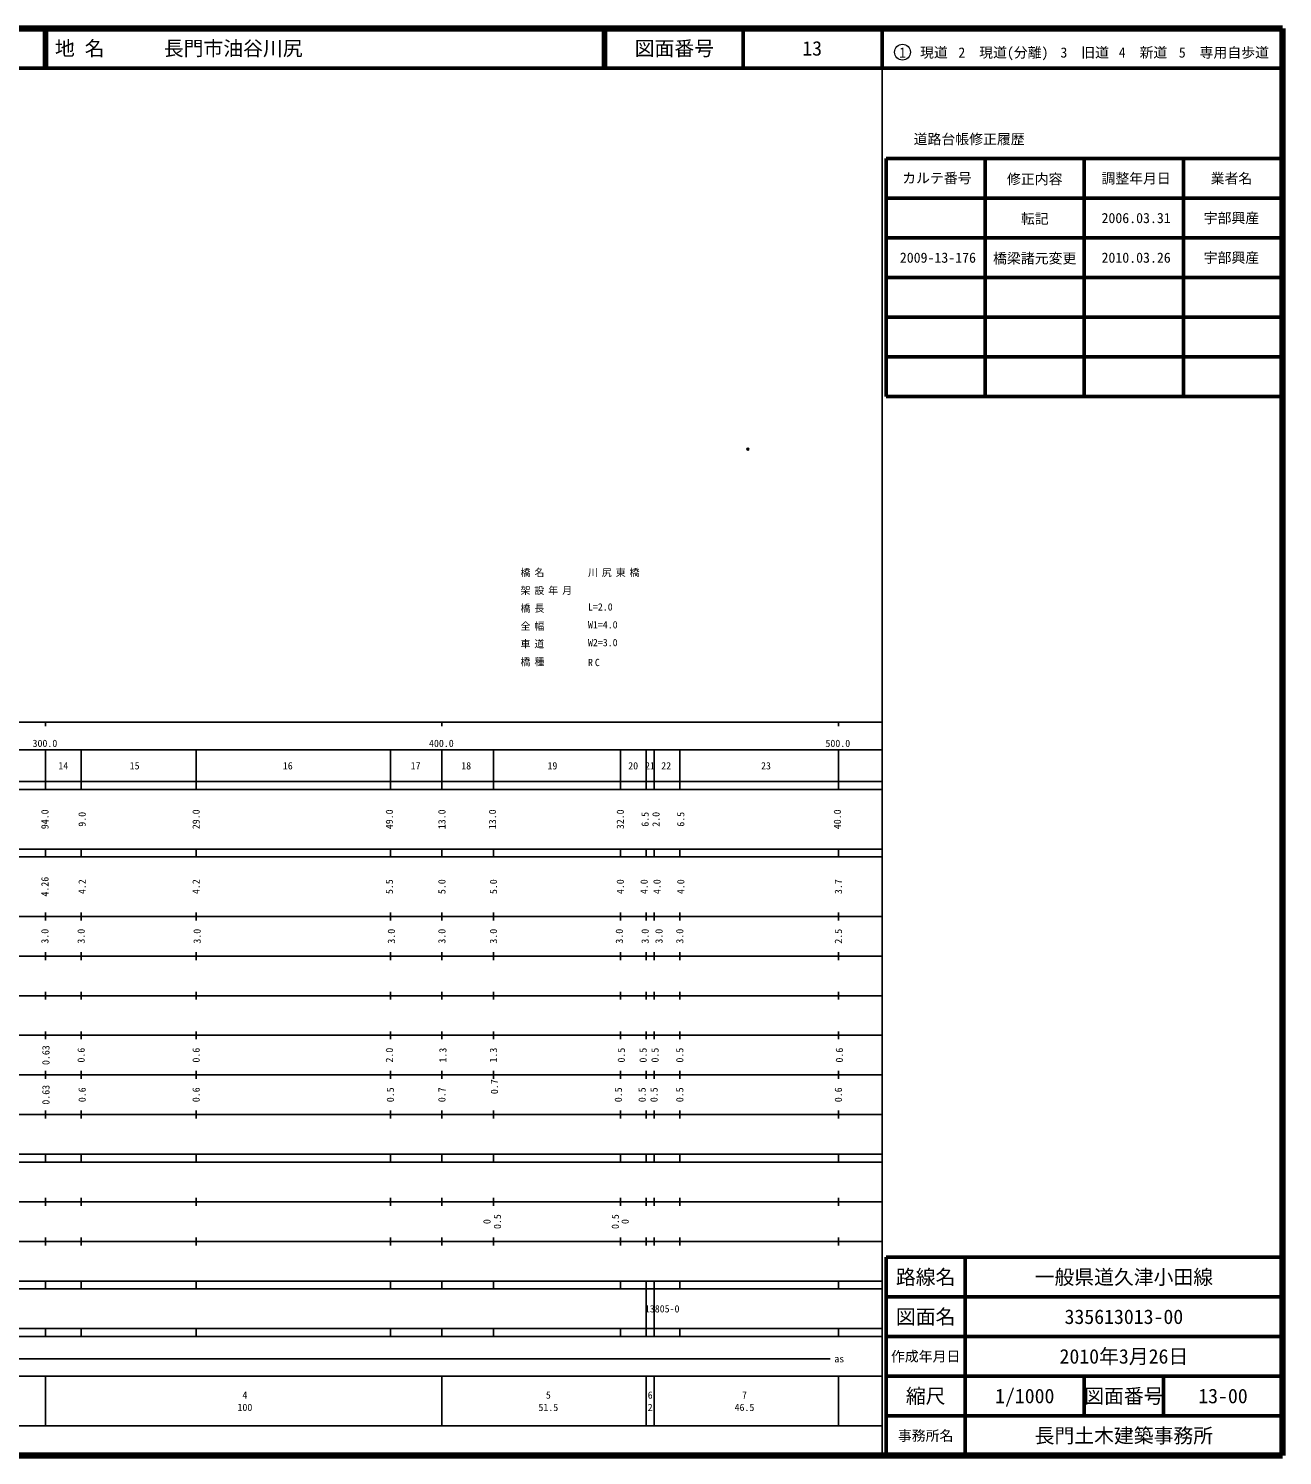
# Model space of a CAD drawing. Units: millimetres on the paper, with parts at other scales. Extents: x 40 to 680, y 20 to 380.
# Drawn here: x 363.7 to 680, y 20 to 380 of the extents above; entities that cross this region are included whole.
import ezdxf
from ezdxf.enums import TextEntityAlignment as Align

# ---------------------------------------------------------------- set-up
doc = ezdxf.new("R2010")
doc.units = ezdxf.units.MM
doc.header["$PDMODE"] = 32
doc.header["$PDSIZE"] = 0.5
doc.layers.add('M-OTRS', color=6, linetype='Continuous')
doc.layers.add('M-STR-HTXT', color=7, linetype='Continuous')
for name, color, linetype, lineweight in [('M-TTL', 2, 'Continuous', 140), ('M-TTL-BAND', 7, 'Continuous', 25), ('M-TTL-FRAM', 2, 'Continuous', 50), ('M-TTL-LINE', 7, 'Continuous', 50), ('M-TTL-TXT', 7, 'Continuous', 13)]:
    doc.layers.add(name, color=color, linetype=linetype, lineweight=lineweight)
doc.styles.add('ＭＳ ゴシック', font='')
doc.styles.get('ＭＳ ゴシック').set_extended_font_data('MS Gothic')

msp = doc.modelspace()

# ---------------------------------------------------------------- linework, layer by layer
at = {"layer": 'M-OTRS'}
msp.add_point((545.177, 273.908), dxfattribs=at)
at = {"layer": 'M-TTL'}
for p, q in [((680, 380), (40, 380)), ((680, 20), (680, 380)), ((40, 20), (680, 20))]:
    msp.add_line(p, q, dxfattribs=at)
at = {"layer": 'M-TTL-BAND'}
for p, q in [((579, 20), (579, 370)), ((40, 205), (579, 205)), ((368, 205), (368, 204)), ((468, 205), (468, 204)), ((568, 205), (568, 204)), ((68, 198), (579, 198)), ((368, 198), (368, 188)), ((377, 198), (377, 188)), ((406, 198), (406, 188)), ((455, 198), (455, 188)), ((468, 198), (468, 188)), ((481, 198), (481, 188)), ((513, 198), (513, 188)), ((519.5, 198), (519.5, 188)), ((521.5, 198), (521.5, 188)), ((528, 198), (528, 188)), ((568, 198), (568, 188)), ((40, 190), (579, 190)), ((40, 188), (579, 188)), ((40, 173), (579, 173)), ((368, 171), (368, 173)), ((377, 173), (377, 171)), ((406, 173), (406, 171)), ((455, 173), (455, 171)), ((468, 173), (468, 171)), ((481, 173), (481, 171)), ((513, 173), (513, 171)), ((519.5, 173), (519.5, 171)), ((521.5, 173), (521.5, 171)), ((528, 173), (528, 171)), ((568, 171), (568, 173)), ((40, 171), (579, 171)), ((40, 156), (579, 156)), ((368, 155), (368, 157)), ((377, 157), (377, 155)), ((406, 157), (406, 155)), ((455, 157), (455, 155)), ((468, 157), (468, 155)), ((481, 157), (481, 155)), ((513, 157), (513, 155)), ((519.5, 157), (519.5, 155)), ((521.5, 157), (521.5, 155)), ((528, 157), (528, 155)), ((568, 155), (568, 157)), ((46, 146), (579, 146)), ((368, 145), (368, 147)), ((377, 147), (377, 145)), ((406, 147), (406, 145)), ((455, 147), (455, 145)), ((468, 147), (468, 145)), ((481, 147), (481, 145)), ((513, 147), (513, 145)), ((519.5, 147), (519.5, 145)), ((521.5, 147), (521.5, 145)), ((528, 147), (528, 145)), ((568, 145), (568, 147)), ((368, 135), (368, 137)), ((377, 137), (377, 135)), ((406, 137), (406, 135)), ((455, 137), (455, 135)), ((468, 137), (468, 135)), ((481, 137), (481, 135)), ((513, 137), (513, 135)), ((519.5, 137), (519.5, 135)), ((521.5, 137), (521.5, 135)), ((528, 137), (528, 135)), ((568, 135), (568, 137)), ((52, 136), (579, 136)), ((46, 126), (579, 126)), ((368, 125), (368, 127)), ((377, 127), (377, 125)), ((406, 127), (406, 125)), ((455, 127), (455, 125)), ((468, 127), (468, 125)), ((481, 127), (481, 125)), ((513, 127), (513, 125)), ((519.5, 127), (519.5, 125)), ((521.5, 127), (521.5, 125)), ((528, 127), (528, 125)), ((568, 125), (568, 127)), ((52, 116), (579, 116)), ((368, 115), (368, 117)), ((377, 117), (377, 115)), ((406, 117), (406, 115)), ((455, 117), (455, 115)), ((468, 117), (468, 115)), ((481, 117), (481, 115)), ((513, 117), (513, 115)), ((519.5, 117), (519.5, 115)), ((521.5, 117), (521.5, 115)), ((528, 117), (528, 115)), ((568, 115), (568, 117)), ((46, 106), (579, 106)), ((368, 105), (368, 107)), ((377, 107), (377, 105)), ((406, 107), (406, 105)), ((455, 107), (455, 105)), ((468, 107), (468, 105)), ((481, 107), (481, 105)), ((513, 107), (513, 105)), ((519.5, 107), (519.5, 105)), ((521.5, 107), (521.5, 105)), ((528, 107), (528, 105)), ((568, 105), (568, 107)), ((40, 96), (579, 96)), ((40, 94), (579, 94)), ((368, 94), (368, 96)), ((377, 96), (377, 94)), ((406, 96), (406, 94)), ((455, 96), (455, 94)), ((468, 96), (468, 94)), ((481, 96), (481, 94)), ((513, 96), (513, 94)), ((519.5, 96), (519.5, 94)), ((521.5, 96), (521.5, 94)), ((528, 96), (528, 94)), ((568, 94), (568, 96)), ((49, 84), (579, 84)), ((368, 83), (368, 85)), ((377, 85), (377, 83)), ((406, 85), (406, 83)), ((455, 85), (455, 83)), ((468, 85), (468, 83)), ((481, 85), (481, 83)), ((513, 85), (513, 83)), ((519.5, 85), (519.5, 83)), ((521.5, 85), (521.5, 83)), ((528, 85), (528, 83)), ((568, 83), (568, 85)), ((40, 74), (579, 74)), ((368, 73), (368, 75)), ((377, 75), (377, 73)), ((406, 75), (406, 73)), ((455, 75), (455, 73)), ((468, 75), (468, 73)), ((481, 75), (481, 73)), ((513, 75), (513, 73)), ((519.5, 75), (519.5, 73)), ((521.5, 75), (521.5, 73)), ((528, 75), (528, 73)), ((568, 73), (568, 75)), ((40, 64), (579, 64)), ((40, 62), (579, 62)), ((368, 62), (368, 64)), ((377, 64), (377, 62)), ((406, 64), (406, 62)), ((455, 64), (455, 62)), ((468, 64), (468, 62)), ((481, 64), (481, 62)), ((513, 64), (513, 62)), ((519.5, 64), (519.5, 52)), ((521.5, 64), (521.5, 52)), ((528, 64), (528, 62)), ((568, 62), (568, 64)), ((40, 52), (579, 52)), ((368, 50), (368, 52)), ((377, 52), (377, 50)), ((406, 52), (406, 50)), ((455, 52), (455, 50)), ((468, 52), (468, 50)), ((481, 52), (481, 50)), ((513, 52), (513, 50)), ((519.5, 52), (519.5, 50)), ((521.5, 52), (521.5, 50)), ((528, 52), (528, 50)), ((568, 50), (568, 52)), ((40, 50), (579, 50)), ((70.805, 44.406), (565.903, 44.406)), ((40, 40), (579, 40)), ((368, 40), (368, 27.5)), ((468, 40), (468, 27.5)), ((519.5, 40), (519.5, 27.5)), ((521.5, 40), (521.5, 27.5)), ((568, 40), (568, 27.5)), ((68, 27.5), (579, 27.5))]:
    msp.add_line(p, q, dxfattribs=at)
at = {"layer": 'M-TTL-FRAM'}
for p, q in [((580, 347.197), (580, 287.197)), ((580, 347.197), (680, 347.197)), ((580, 287.197), (680, 287.197)), ((680, 70), (580, 70)), ((580, 70), (580, 20))]:
    msp.add_line(p, q, dxfattribs=at)
at = {"layer": 'M-TTL-LINE'}
for p, q in [((367.75, 380), (367.75, 370)), ((368.25, 380), (368.25, 370)), ((508.747, 380), (508.747, 370)), ((509.247, 380), (509.247, 370)), ((543.997, 380), (543.997, 370)), ((579, 380), (579, 370)), ((40, 370), (680, 370)), ((605, 347.197), (605, 287.197)), ((630, 347.197), (630, 287.197)), ((655, 347.197), (655, 287.197)), ((580, 337.197), (680, 337.197)), ((580, 327.197), (680, 327.197)), ((580, 317.197), (680, 317.197)), ((580, 307.197), (680, 307.197)), ((580, 297.197), (680, 297.197)), ((600, 70), (600, 20)), ((680, 60), (580, 60)), ((680, 50), (580, 50)), ((680, 40), (580, 40)), ((630, 40), (630, 30)), ((650, 40), (650, 30)), ((680, 30), (580, 30))]:
    msp.add_line(p, q, dxfattribs=at)
at = {"layer": 'M-TTL-TXT'}
msp.add_circle((584.147, 374.034), 2, dxfattribs=at)

# ---------------------------------------------------------------- texts
at = {"layer": 'M-STR-HTXT', "style": 'ＭＳ ゴシック'}
for s, p in [('L=2.0', (504.817, 232.612)), ('W1=4.0', (504.817, 228.112)), ('W2=3.0', (504.817, 223.612))]:
    msp.add_text(s, height=1.833, dxfattribs=at).set_placement(p, align=Align.BOTTOM_LEFT)
at = {"layer": 'M-STR-HTXT', "char_height": 1.833, "attachment_point": 7, "style": 'ＭＳ ゴシック'}
for s, insert in [('\\T1.4;橋名', (487.817, 241.612)), ('\\T1.4;川尻東橋', (504.817, 241.612)), ('\\T1.4;架設年月', (487.817, 237.112)), ('\\T1.4;橋長', (487.817, 232.612)), ('\\T1.4;全幅', (487.817, 228.112)), ('\\T1.4;車道', (487.817, 223.612)), ('\\T1.4;橋種', (487.817, 219.112)), ('\\T1.4;RC', (504.817, 219.112))]:
    msp.add_mtext(s, dxfattribs=dict(at, insert=insert))
at = {"layer": 'M-TTL-BAND', "style": 'ＭＳ ゴシック'}
for s, p in [('300.0', (367.844, 198.195)), ('400.0', (467.844, 198.195)), ('500.0', (567.844, 198.195))]:
    msp.add_text(s, height=1.833, dxfattribs=at).set_placement(p, align=Align.BOTTOM_CENTER)
for s, p in [('14', (372.472, 194)), ('15', (390.472, 194)), ('16', (429.098, 194)), ('17', (461.349, 194)), ('18', (474.1, 194)), ('19', (495.85, 194)), ('20', (516.226, 194)), ('21', (520.464, 194)), ('22', (524.56, 194)), ('23', (549.727, 194)), ('13805-0', (523.543, 57)), ('as', (568.201, 44.406)), ('4', (418.288, 35.238)), ('5', (494.826, 35.238)), ('6', (520.512, 35.238)), ('7', (544.306, 35.238)), ('100', (418.288, 32.131)), ('51.5', (494.826, 32.131)), ('2', (520.512, 32.131)), ('46.5', (544.306, 32.131))]:
    msp.add_text(s, height=1.833, dxfattribs=at).set_placement(p, align=Align.MIDDLE_CENTER)
for s, p in [('94.0', (367.831, 180.5)), ('9.0', (377.216, 180.5)), ('29.0', (405.967, 180.5)), ('49.0', (454.719, 180.5)), ('13.0', (467.969, 180.5)), ('13.0', (480.72, 180.5)), ('32.0', (512.971, 180.5)), ('6.5', (519.221, 180.5)), ('2.0', (521.971, 180.5)), ('6.5', (528.221, 180.5)), ('40.0', (567.723, 180.5)), ('4.26', (367.83, 163.5)), ('4.2', (377.216, 163.5)), ('4.2', (405.967, 163.5)), ('5.5', (454.719, 163.5)), ('5.0', (467.969, 163.5)), ('5.0', (480.97, 163.5)), ('4.0', (512.971, 163.5)), ('4.0', (518.971, 163.5)), ('4.0', (522.221, 163.5)), ('4.0', (528.221, 163.5)), ('3.7', (567.973, 163.5)), ('3.0', (367.83, 151)), ('3.0', (376.966, 151)), ('3.0', (406.217, 151)), ('3.0', (455.219, 151)), ('3.0', (467.969, 151)), ('3.0', (480.97, 151)), ('3.0', (512.721, 151)), ('3.0', (519.221, 151)), ('3.0', (522.721, 151)), ('3.0', (527.971, 151)), ('2.5', (567.973, 151)), ('0.63', (368.08, 121)), ('0.6', (376.966, 121)), ('0.6', (405.967, 121)), ('2.0', (454.719, 121)), ('1.3', (468.219, 121)), ('1.3', (480.97, 121)), ('0.5', (513.221, 121)), ('0.5', (518.721, 121)), ('0.5', (521.721, 121)), ('0.5', (527.971, 121)), ('0.6', (568.223, 121)), ('0.63', (368.08, 111)), ('0.6', (377.216, 111)), ('0.6', (405.967, 111)), ('0.5', (454.969, 111)), ('0.7', (467.969, 111)), ('0.7', (481.22, 113.03)), ('0.5', (512.471, 111)), ('0.5', (518.471, 111)), ('0.5', (521.471, 111)), ('0.5', (527.971, 111)), ('0.6', (567.973, 111)), ('0', (479.332, 79)), ('0.5', (481.97, 79)), ('0.5', (511.706, 79)), ('0', (514.188, 79))]:
    msp.add_text(s, height=1.833, rotation=90, dxfattribs=at).set_placement(p, align=Align.MIDDLE_CENTER)
at = {"layer": 'M-TTL-TXT', "style": 'ＭＳ ゴシック'}
msp.add_text('地 名      長門市油谷川尻', height=3.666, dxfattribs=at).set_placement((370.38, 375), align=Align.MIDDLE_LEFT)
for s, height, p in [('図面番号', 3.666, (526.622, 375)), ('13', 3.666, (561.372, 375)), ('1\u3000現道', 2.566, (589.448, 373.958)), ('2\u3000現道(分離)', 2.566, (609.619, 373.958)), ('3\u3000旧道', 2.566, (630.121, 373.958)), ('4\u3000新道', 2.566, (644.824, 373.958)), ('5\u3000専用自歩道', 2.566, (665.228, 373.958)), ('道路台帳修正履歴', 2.566, (600.968, 352.113)), ('カルテ番号', 2.566, (592.839, 342.277)), ('修正内容', 2.566, (617.509, 342.023)), ('調整年月日', 2.566, (643.089, 342.197)), ('業者名', 2.566, (667.134, 342.197)), ('転記', 2.566, (617.509, 332.023)), ('2006.03.31', 2.566, (643.089, 332.197)), ('宇部興産', 2.566, (667.134, 332.197)), ('2009-13-176', 2.566, (593.089, 322.197)), ('橋梁諸元変更', 2.566, (617.509, 322.023)), ('2010.03.26', 2.566, (643.089, 322.197)), ('宇部興産', 2.566, (667.134, 322.197)), ('路線名', 3.666, (590, 65)), ('一般県道久津小田線', 3.666, (640, 65)), ('図面名', 3.666, (590, 55)), ('335613013-00', 3.666, (640, 55)), ('2010年3月26日', 3.666, (640, 45)), ('作成年月日', 2.566, (590, 45)), ('縮尺', 3.666, (590, 35)), ('1/1000', 3.666, (615, 35)), ('図面番号', 3.666, (640, 35)), ('13-00', 3.666, (665, 35)), ('事務所名', 2.566, (590, 25)), ('長門土木建築事務所', 3.666, (640, 25))]:
    msp.add_text(s, height=height, dxfattribs=at).set_placement(p, align=Align.MIDDLE_CENTER)

doc.saveas('drawing.dxf')
